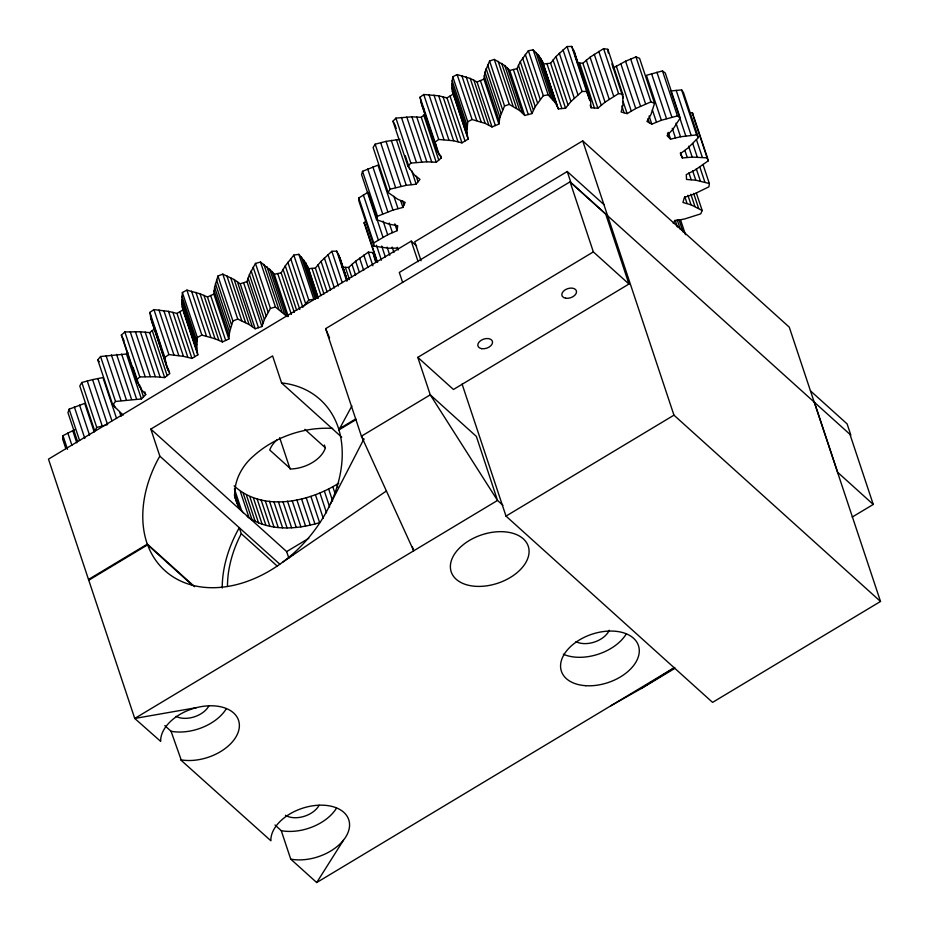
<?xml version="1.0" encoding="UTF-8"?>
<svg xmlns="http://www.w3.org/2000/svg" width="929" height="929" viewBox="0 0 929 929"><rect width="100%" height="100%" fill="white"/><g stroke="black" fill="none" stroke-linecap="round" stroke-linejoin="round"><path stroke-width="1.39" d="M123.151 415.147L112.723 404.835L115.533 401.467L141.429 398.971L145.714 394.558L141.278 389.321L136.319 380.054L139.814 376.93L155.34 376.744L164.665 377.592L169.821 373.563L167.046 367.582L164.816 357.375L168.892 354.576L183.443 356.341L191.943 358.397L197.807 354.878L182.85 309.903L181.805 303.365L182.386 292.507L186.915 290.127L200.06 293.785L207.469 296.978L222.426 341.953L228.824 339.039L229.556 332.141L232.9 320.981L217.943 276.018L222.797 274.125L234.143 279.559L240.239 283.798L255.196 328.761L261.92 326.555L264.393 319.506L270.432 308.382L275.46 307.034L287.119 316.615L272.151 271.64L260.503 262.059L255.475 263.406L249.436 274.543L246.963 281.592L261.92 326.555M197.807 354.878L196.762 348.329L197.343 337.482L182.386 292.507M228.824 339.039L213.867 294.075L214.587 287.177L217.943 276.018M398.007 248.148L388.368 248.171L373.899 246.127L373.737 242.945L387.683 234.77L397.101 230.682L397.705 225.724L388.949 224.156L376.535 219.604L377.488 216.271L392.955 210.093L402.907 207.422L405.16 202.371L397.775 199.27L388.09 192.477L390.099 189.168L406.252 185.324L416.192 184.209L419.978 179.343L414.346 174.884L407.912 166.198L410.873 163.098L426.841 161.797L436.247 162.296L441.356 157.86L437.791 152.298L434.958 142.195L438.709 139.455L453.631 140.778L461.98 142.869L468.146 139.106L452.318 91.054L451.819 84.26L452.795 76.77L457.138 74.564L470.213 78.419L477.053 81.984L492.022 126.959L498.896 124.08L499.918 117.217L504.54 105.964L489.583 60.989L494.286 59.421L504.795 65.611L509.766 70.465L524.734 115.44L531.957 113.593L535.255 106.638L543.326 95.699L548.133 94.839L555.53 103.038L558.364 108.914L565.552 108.205L570.929 101.516L582.03 91.495L586.675 91.414L590.554 101.18L591.088 107.752L597.858 108.217L605.046 102.167L618.551 93.597L622.802 94.293L622.941 105.082L621.164 112.014L627.133 113.628L635.738 108.53L650.939 101.888L654.55 103.316L650.95 114.557L646.944 121.467L651.798 124.138L661.355 120.282L677.427 115.904L680.214 117.995L673.072 129.073L667.057 135.588L670.541 139.176L680.527 136.76L696.611 134.902L698.411 137.538L688.11 147.874L680.411 153.645L682.327 157.953L692.221 157.106L707.433 157.86L708.165 160.891L695.264 169.926L686.287 174.629L686.543 179.436L695.798 180.214L709.338 183.524L708.943 186.81L694.126 194.045L684.371 197.436L682.943 202.476L691.06 204.833L702.185 210.535L700.698 213.879L684.778 218.93L674.768 220.835L673.246 223.401M468.146 139.106L466.834 132.719L467.751 121.745L452.795 76.77M498.896 124.08L483.939 79.116L484.961 72.253L489.583 60.989M75.144 429.453L62.986 435.655L62.661 439.092L65.831 448.637M392.955 210.093L377.998 165.13L362.531 171.308L361.578 174.64L376.535 219.604M324.453 445.084L325.22 448.301A29.438 18.487 -18.4 0 1 290.777 468.994L269.758 450.042A29.438 18.487 -18.4 0 1 276.819 440.009M94.224 432.02L84.702 403.395L69.152 409.155L67.968 412.673L77.479 441.287M531.957 113.593L517 68.618L520.298 61.662L528.369 50.723L533.176 49.876L538.495 55.252L542.222 60.977L558.364 108.914M222.217 587.987A115.707 84.829 -48 0 1 237.592 530.784L239.287 527.718L241.273 533.687L238.916 538.39A109.61 80.358 -48 0 0 227.477 586.362M330.178 504.424L363.994 438.813M279.745 564.147L159.834 456.151L150.835 429.093L272.603 355.923L281.603 382.98L284.39 383.271A115.707 84.829 -48 0 1 338.365 427.909L338.934 429.895L351.87 405.973M294.296 312.353L281.15 272.836L285.296 265.845L293.819 255.092L298.871 254.325L305.629 262.779L308.579 268.69L318.101 297.303M159.834 456.151L158.151 459.135A115.707 84.829 -48 0 0 146.898 542.977L148.721 547.692A115.707 84.829 -48 0 0 270.803 570.139A115.707 84.829 -48 0 0 339.77 432.879L338.69 429.14L355.749 418.898M81.81 382.504L79.789 385.988L94.746 430.963L96.767 427.468L107.555 424.599L92.586 379.624L81.81 382.504L96.767 427.468M400.016 139.338L386.046 141.371L375.142 144.204L373.121 147.514L388.09 192.477M275.007 825.01L281.255 830.654L290.731 859.128L316.708 882.55L343.463 840.188M543.395 63.95L550.595 63.242L555.972 56.553L567.062 46.531L571.718 46.45L574.679 52.93L589.636 97.893M298.871 254.325L313.839 299.289L308.788 300.055L302.808 307.255L287.851 262.292M308.579 268.69L315.372 268.063L321.062 261.351L331.827 251.294L336.751 251.144L339.782 257.507L346.633 278.967M112.723 404.835L97.766 359.86L100.564 356.504L126.472 354.007L127.842 352.567M407.912 166.198L392.955 121.234L395.917 118.122L411.884 116.833L421.29 117.333L425.505 113.652M342.093 267.227L348.596 267.436L355.656 261.2L368.337 252.142L372.982 252.607L376.152 262.141M377.22 262.303L364.075 222.786L365.945 221.056M577.292 62.858L582.889 63.253L590.078 57.203L603.595 48.633L607.845 49.318L622.802 94.293M136.319 380.054L121.362 335.079L124.858 331.955L140.372 331.769L149.708 332.628L154.853 328.599L152.089 322.618L149.859 312.399L153.935 309.612L168.486 311.366L176.986 313.421L182.85 309.903M436.525 149.139L421.569 104.164L420.001 97.22L423.752 94.491L438.674 95.803L447.023 97.893L453.189 94.143M283.066 561.894L386.452 490.953M234.131 485.867C262.744 512.355 308.776 502.124 338.795 483.185M373.899 246.127L358.931 201.163L358.768 197.982L368.023 192.268L382.992 237.243M613.198 68.003L625.565 61.209L635.982 56.913L639.582 58.341L654.55 103.316M610.701 705.866L641.161 688.575L674.686 667.545M416.633 245.976L411.245 241.122L48.482 459.135L134.74 718.454L160.671 741.388A40.597 25.489 -18.4 0 1 205.901 706.005A40.597 25.489 -18.4 0 1 237.313 734.34A40.597 25.489 -18.4 0 1 181.178 759.876L171.052 731.262L164.805 725.619M462.096 384.107L506.003 516.106L712.566 702.382L880.518 601.458L789.267 327.147L582.704 140.86L414.752 241.795L421.069 260.77M603.896 204.566L567.247 171.517L399.296 272.452L402.629 282.439M338.934 429.895L356.144 419.548M249.425 518.01L286.666 551.594L308.776 538.309M289.616 556.854L293.32 554.636M506.003 516.106L673.955 415.17L880.518 601.458M316.708 882.55L674.57 667.486M412.337 546.728L413.695 550.816L361.416 436.189L325.649 328.634L570.046 181.829L605.662 213.949L628.968 284.03L453.445 389.483L417.806 357.363L593.352 251.898L628.968 284.03M88.51 579.464L147.363 544.104L194.602 586.698M88.754 580.207L147.606 544.847L192.709 585.514M852.218 517.058L873.248 504.447L849.896 434.18M641.161 688.575L674.384 668.659M197.343 337.482L201.872 335.102L215.017 338.748L222.426 341.953M467.751 121.745L472.106 119.527L485.17 123.394L492.022 126.959M207.469 296.978L213.867 294.075M477.053 81.984L483.939 79.116M232.9 320.981L237.754 319.088L249.1 324.523L255.196 328.761M504.54 105.964L509.243 104.385L519.752 110.586L524.734 115.44M240.239 283.798L246.963 281.592M680.214 117.995L665.257 73.019L662.47 70.929L646.398 75.307L661.355 120.282M247.265 516.431A73.972 46.45 -18.4 0 0 249.088 517.79C269.84 531.353 296.827 529.565 319.599 522.621L310.878 496.388M509.766 70.465L517 68.618M272.151 271.64L274.287 274.264L281.15 272.836M92.586 379.624L102.968 377.592L116.566 418.468M196.483 707.643L134.74 718.454L497.514 500.441L502.903 505.295M670.808 90.949L681.654 89.927L683.454 92.563L698.411 137.538M332.675 428.385C303.992 426.783 274.601 436.944 253.257 456.244C238.149 469.075 227.233 493.961 241.819 511.147A73.972 46.45 -18.4 0 0 243.224 512.738M689.933 112.641L692.477 112.885L707.433 157.86M171.052 731.262L171.702 731.39A40.597 25.489 -18.4 0 0 226.246 708.827M281.255 830.654L281.905 830.781A40.597 25.489 -18.4 0 0 336.449 808.207M290.731 859.128L291.381 859.255A40.597 25.489 -18.4 0 0 347.516 833.719A40.597 25.489 -18.4 0 0 316.104 805.397A40.597 25.489 -18.4 0 0 270.873 840.768L180.528 759.748M810.46 390.854L847.109 423.903L850.848 435.144L570.987 182.758L567.247 171.517M281.603 382.98L341.721 437.199M304.875 429.337L325.359 447.801M150.835 429.093L249.088 517.79L240.356 491.557M241.273 533.687L277.469 566.33M873.248 504.447L837.656 472.304L814.385 402.187M97.766 359.86L99.322 361.776M363.68 439.893L361.416 436.189L430.266 394.837L476.38 436.433L497.514 500.441L430.266 394.837L417.806 357.363M392.955 121.234L394.21 123.325M423.903 109.274L421.569 104.164M121.362 335.079L123.905 340.397M364.075 222.786L365.341 225.642M325.649 328.634L329.574 337.947M449.996 96.047L465.034 140.964M423.74 115.161L438.767 160.067M416.227 176.324L418.05 181.77M411.245 241.122L418.143 261.688M345.356 267.308L349.455 279.571M277.713 273.532L291.404 314.397M210.651 295.515L225.701 340.444M286.666 551.594L288.873 558.178M693.649 117.286L708.165 160.891M681.654 89.927L696.611 134.902M696.448 139.64L702.347 157.361M702.986 164.456L709.338 183.524M676.184 90.334L691.141 135.297M692.732 143.472L697.261 157.106M699.897 167.174L704.89 182.154M671.261 92.308L685.776 135.924M696.285 168.788L700.373 181.05M688.586 146.213L692.221 157.106M662.47 70.929L677.427 115.904M692.616 170.669L695.798 180.214M675.998 123.139L680.527 136.76M684.963 150.568L687.228 157.384M656.919 72.207L671.876 117.182M696.297 192.826L702.185 210.535M688.912 172.852L691.176 179.669M680.516 152.495L682.327 157.953M672.271 128.307L675.441 137.852M680.504 153.053L681.41 155.782M693.649 193.383L698.631 208.375M651.554 73.67L666.511 118.633M690.839 194.196L694.915 206.459M668.276 132.371L670.541 139.176M667.44 133.23L668.787 137.318M687.89 195.287L691.06 204.833M684.801 196.669L687.065 203.486M635.982 56.913L650.939 101.888M652.355 109.843L656.443 122.105M630.652 58.991L645.609 103.967M649.081 115.962L651.798 124.138M680.504 219.708L685.486 234.7M678.936 219.581L683.012 231.855M625.565 61.209L640.534 106.185M677.136 219.708L680.307 229.242M675.104 220.092L677.369 226.908M620.769 63.567L635.738 108.53M616.287 66.04L631.255 111.015M611.863 63.857L623.196 97.917M623.045 101.366L627.133 113.628M603.595 48.633L618.551 93.597M621.826 105.952L624.091 112.769M598.764 51.409L613.732 96.384M594.258 54.265L609.215 99.24M590.078 57.203L605.046 102.167M586.28 60.199L601.237 105.163M582.889 63.253L597.858 108.217M573.39 49.667L590.554 101.18M571.718 46.45L589.683 100.378M590.182 105.035L591.088 107.752M567.062 46.531L582.03 91.495M563.009 49.852L577.966 94.828M559.304 53.197L574.261 98.172M555.972 56.553L570.929 101.516M582.704 140.86L673.955 415.17M553.057 59.909L568.014 104.872M550.595 63.242L565.552 108.205M546.914 63.578L561.871 108.542M542.222 60.977L557.179 105.941M540.562 58.074L555.53 103.038M538.495 55.252L553.452 100.227M536.021 52.523L550.978 97.487M533.176 49.876L548.133 94.839M528.369 50.723L543.326 95.699M570.046 181.829L593.352 251.898M525.291 54.416L540.248 99.391M522.597 58.062L537.554 103.038M520.298 61.662L535.255 106.638M518.417 65.193L533.374 110.156M507.513 67.968L522.47 112.932M504.795 65.611L519.752 110.586M501.672 63.404L516.629 108.368M498.153 61.337L513.11 106.301M494.286 59.421L509.243 104.385M487.655 64.856L502.612 109.819M486.111 68.607L501.068 113.582M484.961 72.253L499.918 117.217M484.218 75.76L499.175 120.735M480.398 80.568L495.354 125.531M473.848 80.103L488.805 125.067M470.213 78.419L485.17 123.394M466.195 76.944L481.152 121.908M461.829 75.655L476.786 120.619M457.138 74.564L472.106 119.527M452.133 80.591L467.09 125.554M451.819 84.26L466.776 129.224M451.877 87.756L466.834 132.719M452.318 91.054L467.275 136.029M447.023 97.893L461.98 142.869M443.04 96.721L457.997 141.684M438.674 95.803L453.631 140.778M433.982 95.141L448.951 140.105M429.001 94.7L443.969 139.664M423.752 94.491L438.709 139.455M440.451 155.143L441.356 157.86M420.001 97.22L439.394 155.213M420.616 100.796L437.791 152.298M421.29 117.333L436.247 162.296M416.738 116.926L431.695 161.901M411.884 116.833L426.841 161.797M406.774 117.008L421.743 161.971M401.444 117.437L416.413 162.412M395.917 118.122L410.873 163.098M411.663 170.588L416.192 184.209M394.837 124.358L396.195 128.457M405.265 155.7L409.794 169.333M396.369 139.64L411.326 184.604M391.283 140.36L406.252 185.324M386.046 141.371L401.003 186.334M402.605 200.873L403.964 204.961M400.643 200.606L402.907 207.422M380.646 142.66L395.603 187.623M393.908 196.333L397.984 208.595M375.142 144.204L390.099 189.168M396.451 225.55L397.357 228.279M394.837 223.866L397.101 230.682M372.889 166.918L387.846 211.893M389.216 223.03L392.386 232.564M397.287 247.277L398.193 250.006M367.721 168.985L382.678 213.949M392.131 247.056L393.942 252.502M383.143 221.137L387.683 234.77M362.531 171.308L377.488 216.271M387.079 247.102L389.797 255.278M381.703 246.046L385.326 256.95M363.378 195.009L378.335 239.972M376.442 245.21L381.424 260.201M358.768 197.982L373.737 242.945M365.794 227.001L377.58 262.431M375.525 261.548L372.982 252.607M368.337 252.142L372.877 265.775M363.854 255.115L367.942 267.389M359.628 258.146L363.703 270.409M355.656 261.2L359.291 272.104M351.975 264.3L355.598 275.205M348.596 267.436L351.777 276.97M339.782 257.507L347.492 280.674M338.411 254.314L347.028 280.198M336.751 251.144L346.726 281.115M331.827 251.294L342.255 282.637M327.972 254.639L338.388 285.981M324.372 257.995L334.347 287.967M321.062 261.351L330.585 289.976M318.055 264.719L327.124 291.973M315.372 268.063L323.989 293.959M307.278 265.706L318.159 298.406M305.629 262.779L317.416 298.209M303.678 259.899L316.371 298.058M301.414 257.078L315.465 299.324M293.819 255.092L308.788 300.055M290.696 258.703L305.653 303.667M285.296 265.845L299.8 309.45M283.055 269.364L296.653 310.24M274.287 274.264L288.338 316.51M269.689 269.108L284.646 314.083M266.913 266.669L281.882 311.633M263.848 264.324L278.805 309.287M336.867 484.45L337.738 487.075M260.503 262.059L275.46 307.034M332.849 486.842L335.032 493.404M255.475 263.406L270.432 308.382M328.68 489.095L332.605 500.894M253.176 267.18L268.133 312.144M251.155 270.896L266.112 315.86M324.384 491.174L329.621 506.92M249.436 274.543L264.393 319.506M319.971 493.09L326.509 512.773M248.031 278.108L263 323.071M315.465 494.832L323.315 518.44M237.348 281.615L252.305 326.578M234.143 279.559L249.1 324.523M306.233 497.758L314.966 523.991M230.636 277.62L245.593 322.584M301.565 498.931L310.286 525.152M226.85 275.808L241.807 320.772M279.664 437.664L290.092 469.006M222.797 274.125L237.754 319.088M296.874 499.895L305.595 526.128M292.182 500.65L300.915 526.882M216.538 279.826L231.507 324.79M215.423 283.554L230.38 328.518M287.525 501.207L296.246 527.44M214.587 287.177L229.556 332.141M214.065 290.684L229.022 335.659M282.904 501.544L291.625 527.777M278.352 501.672L287.073 527.904M273.869 501.59L282.602 527.823M203.915 295.306L218.872 340.269M269.503 501.288L278.235 527.521M200.06 293.785L215.017 338.748M195.926 292.414L210.895 337.39M265.253 500.777L273.985 527.01M261.154 500.057L269.874 526.29M191.548 291.195L206.505 336.17M257.194 499.128L265.926 525.361M186.915 290.127L201.872 335.102M253.42 497.99L262.141 524.223M249.831 496.667L258.552 522.899M181.921 296.246L196.878 341.222M181.724 299.87L196.681 344.845M246.452 495.145L255.173 521.378M181.805 303.365L196.762 348.329M182.177 306.709L197.134 351.685M243.282 493.438L252.014 519.671M179.82 311.703L194.776 356.666M176.986 313.421L191.943 358.397M234.398 488.851L241.819 511.147M234.7 492.893L239.937 508.639M234.422 494.193L238.347 505.991M234.422 495.366L237.046 503.228M234.723 496.423L236.036 500.359M172.875 312.307L187.832 357.27M168.486 311.366L183.443 356.341M163.852 310.611L178.821 355.575M158.998 310.019L173.955 354.994M153.935 309.612L168.892 354.576M149.859 312.399L164.816 357.375M155.306 329.958L161.205 347.678M167.998 368.116L169.368 372.204M150.347 315.953L165.304 360.928M153.331 325.696L168.3 370.671M151.09 319.367L167.046 367.582M149.708 332.628L164.665 377.592M145.156 332.094L160.113 377.069M140.372 331.769L155.34 376.744M135.39 331.641L150.347 376.617M130.211 331.711L145.168 376.675M124.858 331.955L139.814 376.93M144.796 391.841L145.714 394.558M140.372 386.592L141.278 389.321M139.408 384.56L143.484 396.822M133.068 367.327L139.408 386.406M122.802 338.342L137.759 383.305M126.472 354.007L141.429 398.971M121.618 354.077L136.575 399.052M116.59 354.379L131.546 399.342M111.387 354.89L126.344 399.853M106.045 355.598L121.002 400.562M119.748 412.337L121.107 416.424M100.564 356.504L115.533 401.467M114.151 404.974L115.057 407.692M97.835 378.498L111.886 420.744M87.245 380.96L102.202 425.935M79.569 405.114L89.532 435.097M74.378 407.03L84.806 438.372M69.152 409.155L79.58 440.497M72.706 430.568L76.782 442.843M67.84 433.019L71.916 445.281M62.986 435.655L67.515 449.288M647.989 118.657L649.348 122.744M513.377 69.512L528.253 114.511M311.981 268.353L320.993 295.619M243.595 282.671L258.459 327.67M152.263 330.608L167.15 375.63M579.615 62.998L594.397 107.95M574.679 52.93L576.085 59.502M692.477 112.885L693.197 115.928M607.845 49.318L608.24 52.953M208.897 705.854A20.299 12.751 -18.4 0 1 176.069 716.375M319.1 805.246A20.299 12.751 -18.4 0 1 285.435 815.267M626.169 634.101A40.597 25.489 -18.4 0 1 563.322 654.225M609.238 630.234A20.299 12.751 -18.4 0 1 575.98 641.637M486.204 533.525L483.637 534.233A40.597 25.489 -18.4 0 0 458.566 581.113A40.597 25.489 -18.4 0 0 525.791 562.602A40.597 25.489 -18.4 0 0 486.204 533.525M585.769 685.695A40.597 25.489 -18.4 0 0 638.815 646.851A40.597 25.489 -18.4 0 0 575.214 642.729A40.597 25.489 -18.4 0 0 585.769 685.695M481.64 348.665A7.606 4.784 -18.4 0 0 492.556 342.104A7.606 4.784 -18.4 0 0 481.338 340.177A7.606 4.784 -18.4 0 0 481.64 348.665M565.633 298.209A7.606 4.784 -18.4 0 0 576.537 291.648A7.606 4.784 -18.4 0 0 565.32 289.732A7.606 4.784 -18.4 0 0 565.633 298.209"/></g></svg>
